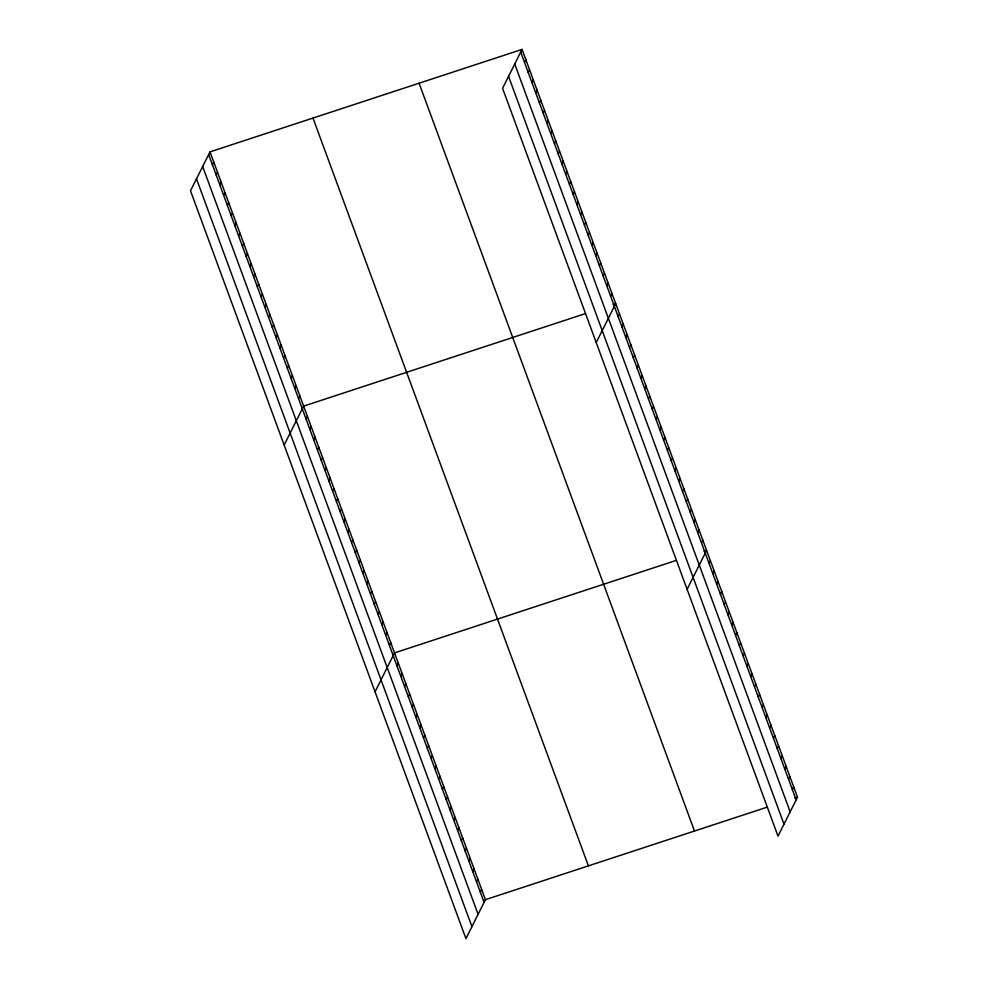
<?xml version="1.0" encoding="UTF-8"?>
<svg xmlns="http://www.w3.org/2000/svg" width="988" height="988" viewBox="0 0 988 988"><rect width="100%" height="100%" fill="white"/><g stroke="black" fill="none" stroke-linecap="round" stroke-linejoin="round"><path stroke-width="1.48" d="M522.059 49.4L502.583 88.315L778.001 836.12L797.489 797.205L522.059 49.4L209.999 151.88L190.511 190.795L465.941 938.6L485.417 899.685L766.589 807.357M212.395 164.737L213.741 162.044M216.15 174.913L217.496 172.221M219.892 185.077L221.238 182.385M223.634 195.254L224.98 192.561M227.388 205.418L228.734 202.725M231.13 215.594L232.476 212.902M234.872 225.758L236.218 223.066M238.614 235.934L239.961 233.242M242.369 246.098L243.715 243.406M246.111 256.263L247.457 253.583M249.853 266.439L251.199 263.747M253.607 276.603L254.953 273.923M257.349 286.779L258.695 284.087M261.091 296.943L262.438 294.263M264.846 307.12L266.192 304.428M268.588 317.284L269.934 314.604M272.33 327.46L273.676 324.768M276.072 337.624L277.418 334.944M279.826 347.801L281.172 345.108M283.568 357.965L284.915 355.285M287.31 368.141L288.657 365.449M291.065 378.305L292.411 375.625M294.807 388.482L296.153 385.789M298.549 398.646L299.895 395.966M284.161 445.045L303.637 406.13L584.81 313.801M306.082 419.11L307.429 416.417M309.874 429.385L311.22 426.705M313.665 439.672L314.999 436.98M317.444 449.948L318.791 447.268M321.236 460.235L322.582 457.543M524.467 62.256L525.814 59.564M325.015 470.51L326.361 467.83M528.21 72.433L529.556 69.74M328.806 480.798L330.153 478.118M531.952 82.597L533.298 79.905M332.598 491.085L333.944 488.393M535.706 92.773L537.04 90.081M336.377 501.361L337.723 498.681M539.448 102.937L540.794 100.245M340.168 511.648L341.515 508.956M543.19 113.114L544.536 110.421M343.96 521.923L345.306 519.243M546.932 123.278L548.278 120.585M347.739 532.211L349.085 529.519M550.687 133.454L552.033 130.762M351.53 542.498L352.877 539.806M554.429 143.618L555.775 140.926M355.322 552.774L356.668 550.094M558.171 153.795L559.517 151.102M359.101 563.061L360.447 560.369M561.925 163.959L563.271 161.266M362.892 573.336L364.239 570.656M565.667 174.135L567.013 171.443M366.684 583.624L368.018 580.932M569.409 184.299L570.755 181.607M370.463 593.899L371.809 591.219M573.164 194.475L574.497 191.783M374.254 604.187L375.601 601.507M576.906 204.639L578.252 201.947M378.034 614.474L379.38 611.782M580.648 214.816L581.994 212.124M381.825 624.749L383.171 622.07M584.39 224.98L585.736 222.288M385.616 635.037L386.963 632.345M588.144 235.156L589.49 232.464M389.396 645.312L390.742 642.632M591.886 245.32L593.232 242.628M375.045 691.822L394.533 652.907L675.706 560.579M595.628 255.497L596.974 252.805M396.978 665.887L398.325 663.195M599.383 265.661L600.729 262.969M400.758 676.163L402.104 673.483M603.125 275.837L604.471 273.145M404.549 686.45L405.895 683.758M606.867 286.001L608.213 283.309M408.34 696.725L409.687 694.045M610.621 296.178L611.955 293.485M412.12 707.013L413.466 704.321M596.221 342.564L615.709 303.649L613.128 304.502M415.911 717.288L417.257 714.608M618.142 316.629L619.488 313.937M419.702 727.576L421.036 724.883M621.934 326.904L623.28 324.225M423.481 737.863L424.828 735.171M625.725 337.192L627.071 334.5M427.273 748.138L428.619 745.458M629.504 347.467L630.85 344.787M431.052 758.426L432.398 755.734M633.296 357.755L634.642 355.062M434.844 768.701L436.19 766.021M637.087 368.03L638.433 365.35M438.635 778.989L439.981 776.296M640.866 378.318L642.212 375.638M442.414 789.276L443.76 786.584M644.658 388.605L646.004 385.913M446.206 799.551L447.552 796.871M648.449 398.88L649.795 396.2M449.997 809.839L451.343 807.147M652.228 409.168L653.574 406.476M453.776 820.114L455.122 817.434M656.02 419.443L657.366 416.763M457.568 830.402L458.914 827.709M659.811 429.731L661.145 427.038M461.359 840.677L462.705 837.997M663.59 440.018L664.936 437.326M465.138 850.964L466.484 848.272M667.382 450.293L668.728 447.613M468.93 861.252L470.276 858.56M671.161 460.581L672.507 457.889M472.721 871.527L474.055 868.847M674.952 470.856L676.298 468.176M476.5 881.815L477.846 879.122M678.744 481.144L680.09 478.451M480.291 892.09L481.638 889.41M682.523 491.419L683.869 488.739M686.314 501.706L687.66 499.026M690.106 511.994L691.452 509.302M693.885 522.269L695.231 519.589M697.676 532.557L699.022 529.864M701.468 542.832L702.814 540.152M687.117 589.342L706.593 550.427L704.024 551.279M709.038 563.407L710.384 560.715M712.83 573.682L714.176 571.002M716.609 583.97L717.955 581.277M720.4 594.245L721.746 591.565M724.192 604.533L725.525 601.84M727.971 614.808L729.317 612.128M731.762 625.095L733.108 622.415M735.541 635.383L736.887 632.691M739.333 645.658L740.679 642.978M743.124 655.946L744.47 653.253M746.903 666.221L748.249 663.541M750.695 676.508L752.041 673.816M754.486 686.796L755.832 684.104M758.265 697.071L759.611 694.391M762.057 707.359L763.403 704.666M765.848 717.634L767.194 714.954M769.627 727.921L770.973 725.229M773.419 738.197L774.765 735.517M777.21 748.484L778.544 745.792M780.989 758.772L782.335 756.079M784.781 769.047L786.127 766.367M788.56 779.334L789.906 776.642M792.351 789.61L793.697 786.93M794.908 798.057L797.489 797.205M520.713 52.092L796.143 799.897M514.736 64.035L790.153 811.852M508.561 76.36L783.99 824.165M419.085 83.214L694.502 831.032M312.986 118.066L588.403 865.871M209.999 151.88L485.417 899.685M208.653 154.573L484.083 902.377M202.663 166.515L478.093 914.332M196.501 178.84L471.918 926.645"/></g></svg>
